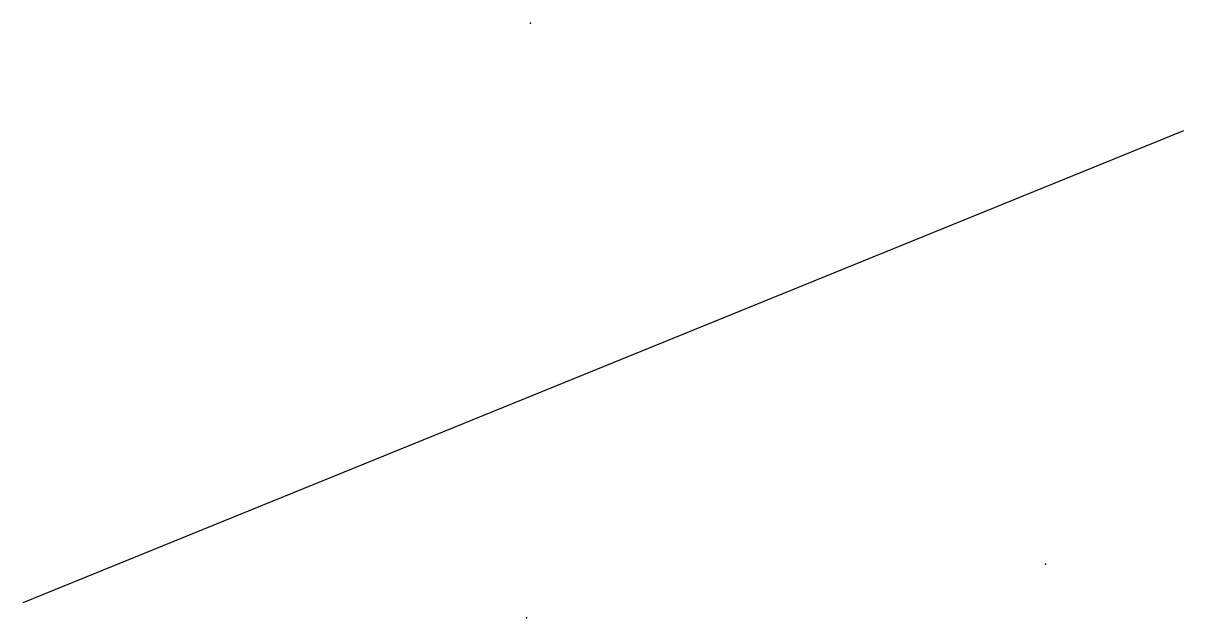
# Model space of a CAD drawing. Header units: millimetres. Extents: x 9 to 47.7, y 6.7 to 26.5.
import ezdxf

# ---------------------------------------------------------------- set-up
doc = ezdxf.new("R2010")
doc.units = ezdxf.units.MM

msp = doc.modelspace()

# ---------------------------------------------------------------- linework, layer by layer
msp.add_lwpolyline([(8.985, 7.227), (47.665, 22.962)])
for p in [(25.891, 26.544), (43.054, 8.506), (25.763, 6.715)]:
    msp.add_point(p)

doc.saveas('drawing.dxf')
